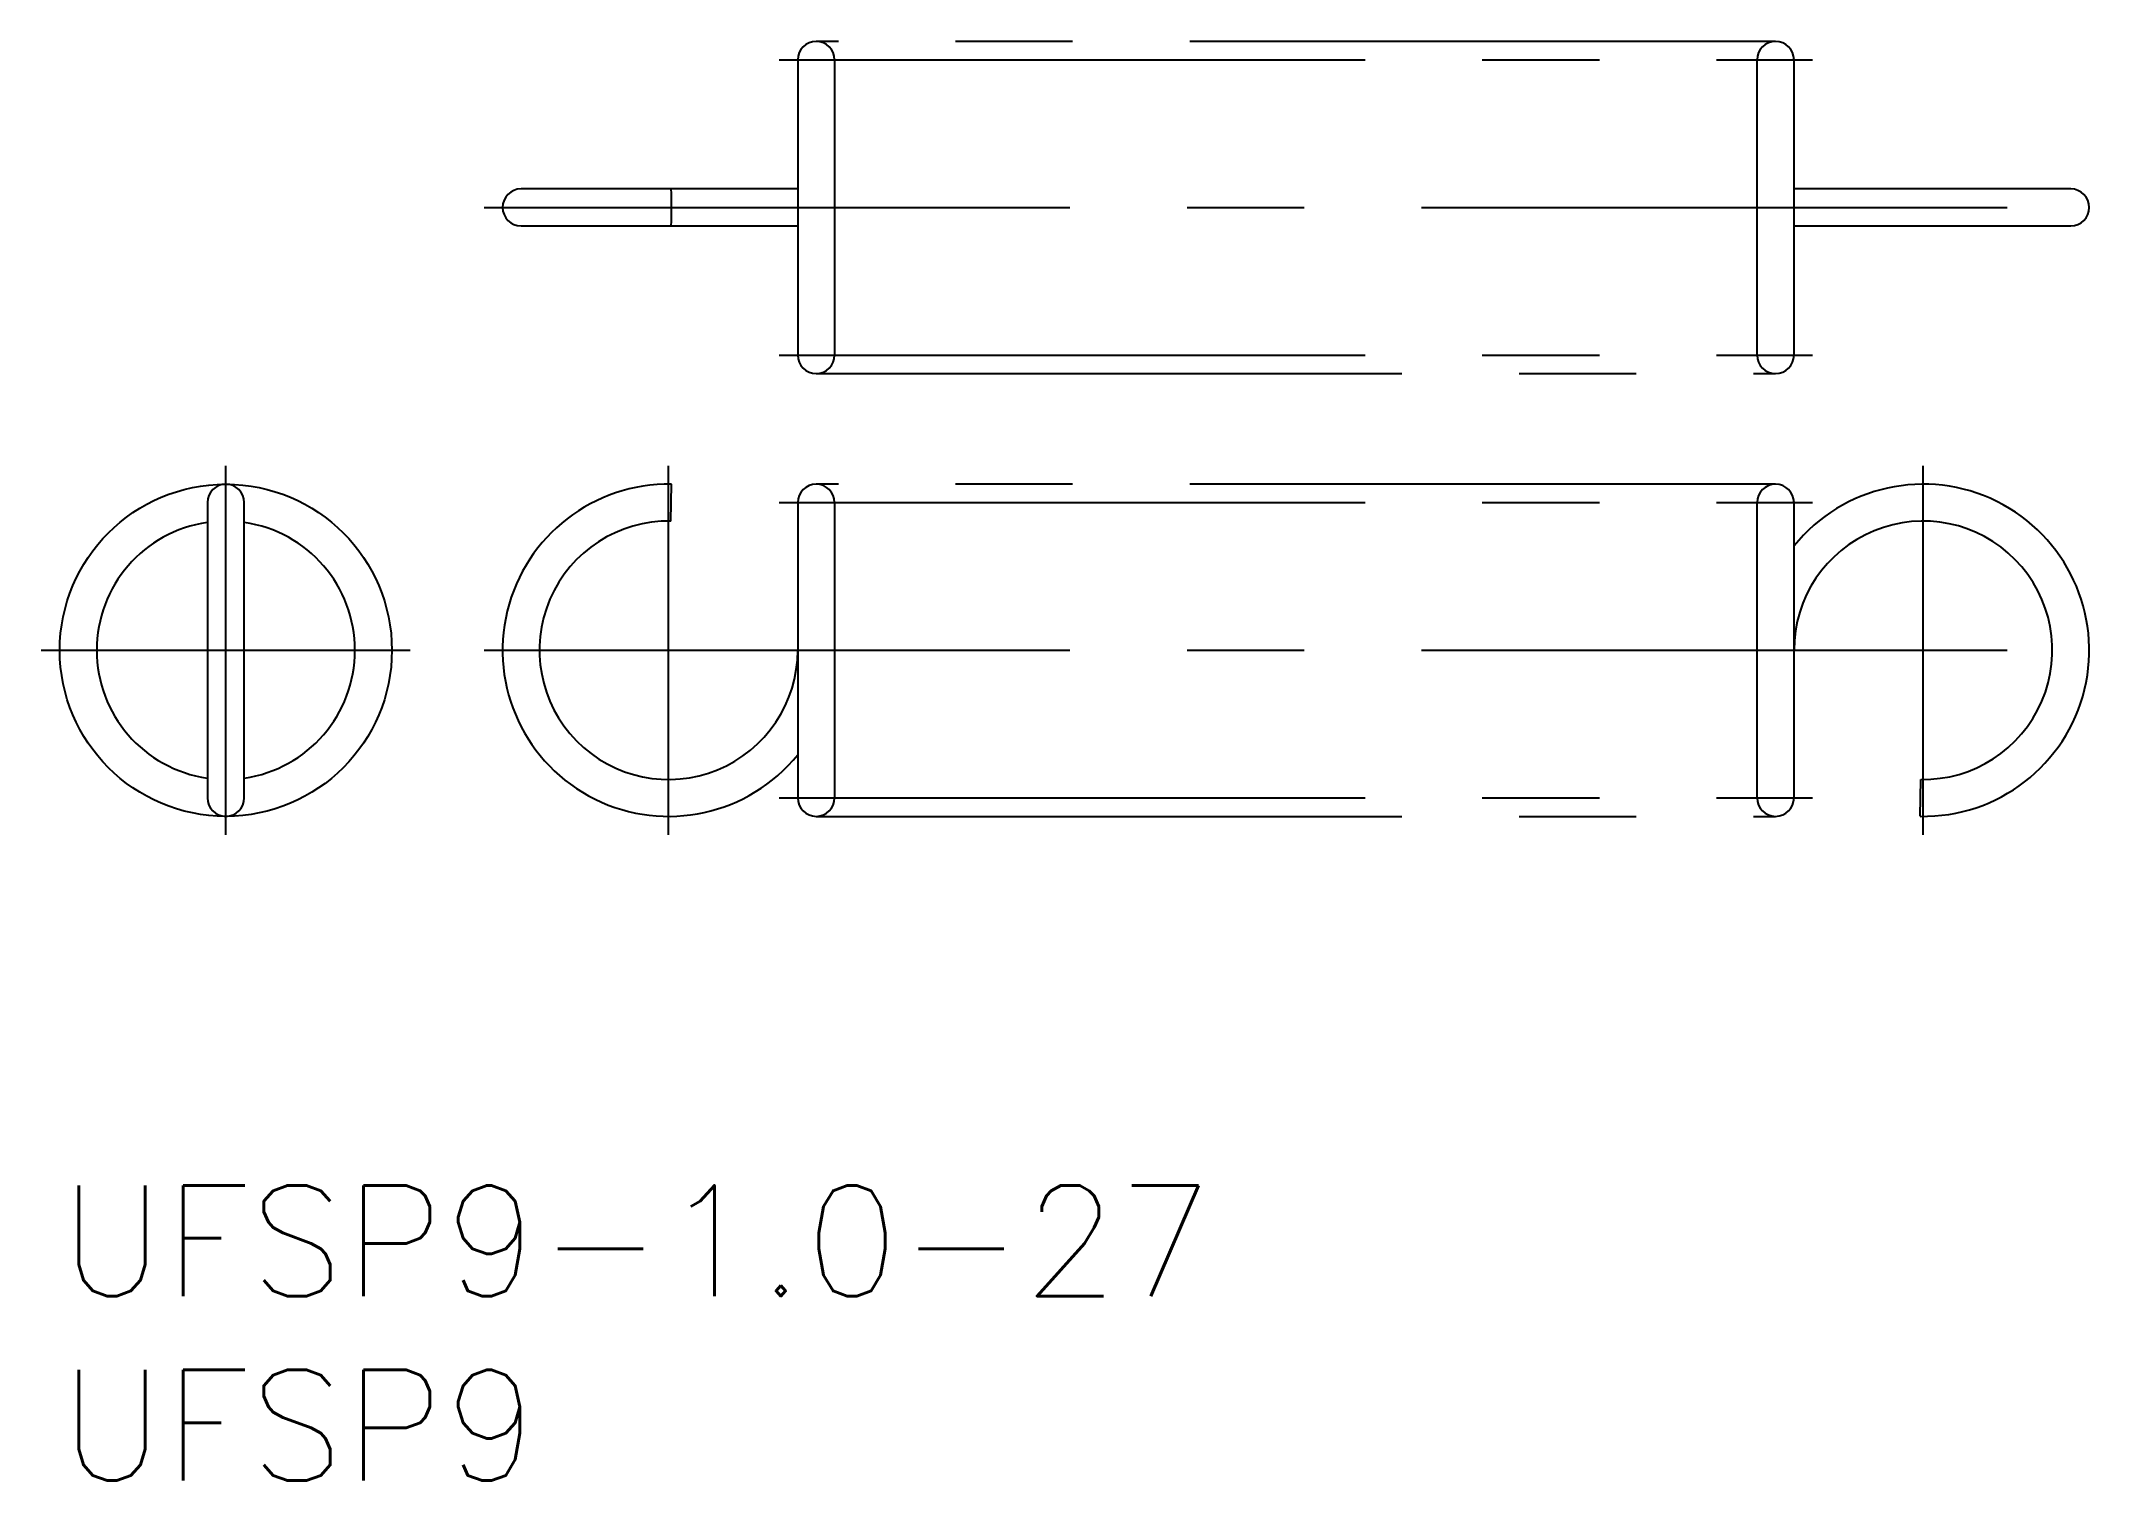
# Model space of a CAD drawing. Extents: x -0.5 to 55.5, y -8 to 31.
import ezdxf

# ---------------------------------------------------------------- set-up
doc = ezdxf.new("R2010")
doc.units = 0
doc.header["$LTSCALE"] = 0.5
doc.linetypes.add('CENTER', pattern=[50.8, 31.75, -6.35, 6.35, -6.35])
doc.linetypes.add('PHANTOM', pattern=[63.5, 31.75, -6.35, 6.35, -6.35, 6.35, -6.35])
for name, color, linetype in [('MSM_CENTER', 1, 'CENTER'), ('MSM_CONTINUOUS', 7, 'CONTINUOUS'), ('MSM_IMAGINARY', 6, 'PHANTOM'), ('MSM_PART_NUMBER', 7, 'CONTINUOUS')]:
    doc.layers.add(name, color=color, linetype=linetype)
doc.styles.get("Standard").update_dxf_attribs({"font": 'txt.shx', "height": 0.5, "bigfont": 'bigfont.shx'})

# ---------------------------------------------------------------- blocks, each defined once
blk = doc.blocks.new('*U15')
at = {"layer": 'MSM_PART_NUMBER'}
blk.add_text('UFSP9-1.0-27', height=3, dxfattribs=at).set_placement((0, -3))
blk = doc.blocks.new('*U16')
at = {"layer": 'MSM_PART_NUMBER'}
blk.add_text('UFSP9', height=3, dxfattribs=at).set_placement((0, -8))

msp = doc.modelspace()

# ---------------------------------------------------------------- linework, layer by layer
at = {"layer": 'MSM_CENTER'}
for p, q in [((19.5, 30.5), (47.5, 30.5)), ((11.5, 26.5), (55.5, 26.5)), ((19.5, 22.5), (47.5, 22.5)), ((4.5, 9.5), (4.5, 19.5)), ((16.5, 9.5), (16.5, 19.5)), ((50.5, 9.5), (50.5, 19.5)), ((19.5, 18.5), (47.5, 18.5)), ((-0.5, 14.5), (9.5, 14.5)), ((11.5, 14.5), (55.5, 14.5)), ((19.5, 10.5), (47.5, 10.5))]:
    msp.add_line(p, q, dxfattribs=at)
at = {"layer": 'MSM_CONTINUOUS'}
for p, q in [((20, 30.5), (20, 22.5)), ((21, 30.5), (21, 22.5)), ((46, 22.5), (46, 30.5)), ((47, 22.5), (47, 30.5)), ((20, 27), (12.5, 27)), ((54.5, 27), (47, 27)), ((12.5, 26), (20, 26)), ((47, 26), (54.5, 26)), ((4, 18.5), (4, 10.5)), ((5, 10.5), (5, 18.5)), ((16.561, 17.999), (16.579, 18.999)), ((20, 18.5), (20, 10.5)), ((21, 18.5), (21, 10.5)), ((46, 10.5), (46, 18.5)), ((47, 10.5), (47, 18.5)), ((50.421, 10.001), (50.439, 11.001))]:
    msp.add_line(p, q, dxfattribs=at)
msp.add_circle((4.5, 14.5), 4.5, dxfattribs=at)
for centre, radius, start, end in [((20.5, 30.5), 0.5, 0, 180), ((46.5, 30.5), 0.5, 0, 180), ((12.5, 26.5), 0.5, 90, 270), ((54.5, 26.5), 0.5, 270, 90), ((20.5, 22.5), 0.5, 180, 360), ((46.5, 22.5), 0.5, 180, 360), ((4.5, 18.5), 0.5, 0, 180), ((16.5, 14.5), 4.5, 89, 321.0576), ((20.5, 18.5), 0.5, 0, 180), ((46.5, 18.5), 0.5, 0, 180), ((50.5, 14.5), 4.5, 269, 141.0576), ((4.5, 14.5), 3.5, 98.2132, 261.7868), ((4.5, 14.5), 3.5, 278.2132, 81.7868), ((16.5, 14.5), 3.5, 89, 0), ((50.5, 14.5), 3.5, 269, 180), ((4.5, 10.5), 0.5, 180, 0), ((20.5, 10.5), 0.5, 180, 360), ((46.5, 10.5), 0.5, 180, 360)]:
    msp.add_arc(centre, radius, start, end, dxfattribs=at)
at = {"layer": 'MSM_IMAGINARY'}
for p, q in [((46.5, 31), (20.5, 31)), ((20.5, 22), (46.5, 22)), ((46.5, 19), (20.5, 19)), ((20.5, 10), (46.5, 10))]:
    msp.add_line(p, q, dxfattribs=at)
at = {"layer": 'MSM_PART_NUMBER'}
msp.add_arc((2.222, 26.5), 14.357, 358.0022, 1.9939, dxfattribs=at)

# ---------------------------------------------------------------- block references
at = {"layer": 'MSM_CONTINUOUS'}
for name in ['*U15', '*U16']:
    msp.add_blockref(name, (0, 0), dxfattribs=at)

doc.saveas('drawing.dxf')
